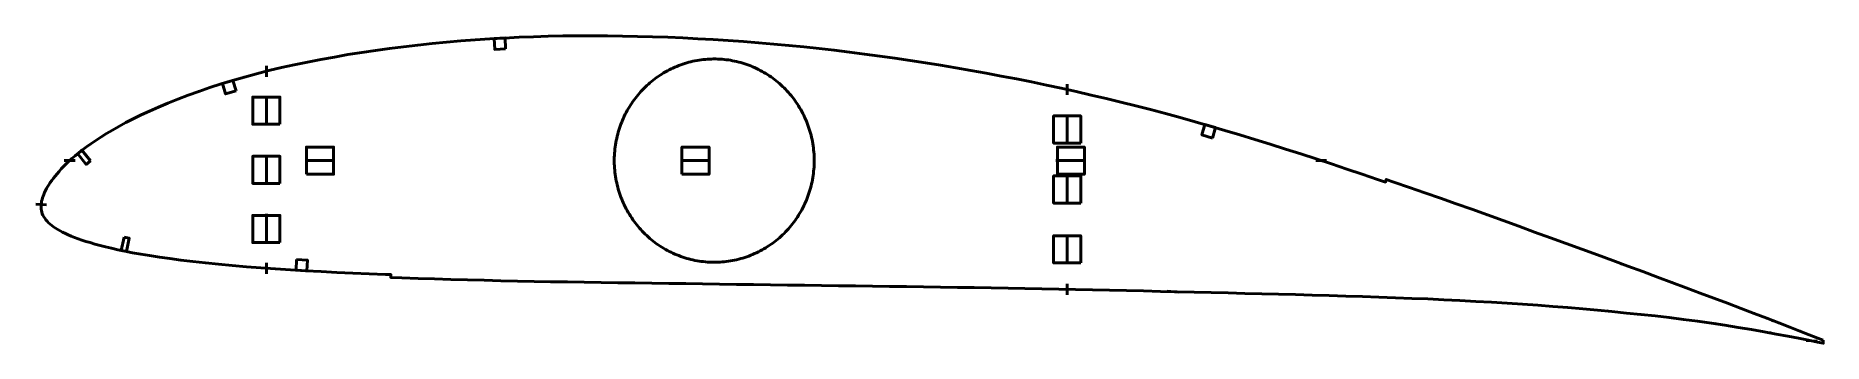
# Model space of a CAD drawing. Header units: metres. Extents: x -2 to 656, y 33 to 146.
import ezdxf

# ---------------------------------------------------------------- set-up
doc = ezdxf.new("R2010")
doc.units = ezdxf.units.M
doc.layers.add('Layer', color=1, linetype='Continuous', lineweight=50)

msp = doc.modelspace()

# ---------------------------------------------------------------- linework, layer by layer
at = {"layer": 'Layer'}
for p, q in [((82.5, 130.89), (82.5, 134.89)), ((247.5, 137.41), (247.5, 137.91)), ((377.5, 124.16), (377.5, 128.16)), ((82.5, 123.88), (82.5, 112.88)), ((377.5, 116.95), (377.5, 105.95)), ((12.06, 100), (8.06, 100)), ((82.5, 102.12), (82.5, 91.12)), ((107.77, 100), (96.77, 100)), ((210.67, 100), (210.17, 100)), ((246.09, 100), (235.09, 100)), ((284.33, 100), (284.83, 100)), ((384.4, 100), (373.4, 100)), ((469.11, 100), (473.11, 100)), ((377.5, 94.89), (377.5, 83.89)), ((1.53, 83.7), (-2.46, 84)), ((82.5, 80.36), (82.5, 69.36)), ((377.5, 72.83), (377.5, 61.83)), ((82.5, 62.35), (82.5, 58.35)), ((247.5, 62.59), (247.5, 62.09)), ((581.46, 62.14), (581.28, 61.67)), ((377.5, 54.62), (377.5, 50.62)), ((414.41, 51.93), (418.4, 51.62)), ((618.95, 48.18), (618.76, 47.72)), ((576.95, 45.06), (576.88, 44.56)), ((616.72, 40.43), (616.64, 39.93)), ((637.64, 41.05), (637.45, 40.59)), ((636.44, 37.09), (636.36, 36.6)), ((649.81, 33.81), (653.8, 33.51))]:
    msp.add_line(p, q, dxfattribs=at)
for points in [[(656, 33.9), (654.04, 34.7), (650.87, 35.92), (647.46, 37.28), (643.72, 38.73), (639.65, 40.28), (635.27, 41.95), (630.63, 43.73), (625.78, 45.58), (620.79, 47.49), (615.75, 49.39), (610.66, 51.27), (605.51, 53.22), (600.3, 55.19), (594.99, 57.16), (589.61, 59.16), (584.12, 61.16), (578.54, 63.21), (572.86, 65.29), (567.12, 67.39), (561.34, 69.5), (555.55, 71.61), (549.74, 73.72), (543.94, 75.83), (538.15, 77.92), (532.35, 80), (526.57, 82.08), (520.81, 84.13), (515.07, 86.16), (509.34, 88.17), (503.62, 90.16), (497.91, 92.13), (495.09, 93.1), (494.75, 92.11), (491.88, 93.08), (486.21, 95.01), (480.54, 96.9), (474.87, 98.77), (469.2, 100.62), (463.54, 102.45), (457.89, 104.26), (452.28, 106.04), (446.71, 107.77), (441.17, 109.47), (435.66, 111.12), (430.16, 112.73), (424.68, 114.29), (419.2, 115.82), (413.72, 117.31), (408.26, 118.76), (402.8, 120.17), (397.33, 121.54), (391.86, 122.86), (386.37, 124.15), (380.87, 125.41), (375.36, 126.63), (369.85, 127.81), (364.32, 128.96), (358.79, 130.06), (353.24, 131.13), (347.67, 132.17), (342.08, 133.17), (336.48, 134.14), (330.88, 135.08), (325.28, 135.98), (319.68, 136.85), (314.08, 137.68), (308.49, 138.47), (302.9, 139.22), (297.31, 139.94), (291.72, 140.61), (286.14, 141.25), (280.56, 141.84), (274.98, 142.4), (269.41, 142.91), (263.83, 143.39), (258.25, 143.82), (252.67, 144.21), (247.09, 144.57), (241.51, 144.88), (235.93, 145.16), (230.36, 145.39), (224.8, 145.59), (219.24, 145.74), (213.69, 145.85), (208.16, 145.92), (202.66, 145.95), (197.18, 145.94), (191.75, 145.88), (186.34, 145.77), (180.95, 145.61), (175.57, 145.39), (170.19, 145.13), (164.83, 144.82), (159.48, 144.46), (154.14, 144.05), (148.83, 143.59), (143.55, 143.09), (138.29, 142.53), (133.07, 141.93), (127.88, 141.28), (122.74, 140.57), (117.63, 139.81), (112.57, 139), (107.55, 138.13), (102.56, 137.21), (97.64, 136.25), (92.8, 135.26), (88.07, 134.22), (83.43, 133.12), (78.88, 131.97), (74.43, 130.77), (70.06, 129.52), (65.8, 128.21), (61.63, 126.87), (57.59, 125.48), (53.67, 124.06), (49.88, 122.61), (46.24, 121.15), (42.77, 119.7), (39.48, 118.24), (36.37, 116.81), (33.46, 115.38), (30.73, 113.98), (28.18, 112.6), (25.8, 111.25), (23.58, 109.94), (21.53, 108.67), (19.63, 107.43), (17.88, 106.24), (16.26, 105.08), (14.76, 103.95), (13.37, 102.85), (12.08, 101.78), (10.89, 100.75), (9.78, 99.75), (8.76, 98.78), (7.81, 97.83), (6.93, 96.92), (6.12, 96.03), (5.37, 95.16), (4.67, 94.31), (4.03, 93.49), (3.44, 92.69), (2.89, 91.89), (2.38, 91.12), (1.92, 90.39), (1.51, 89.68), (1.14, 88.95), (0.79, 88.24), (0.49, 87.58), (0.24, 86.94), (0.03, 86.29), (-0.15, 85.64), (-0.29, 85.02), (-0.4, 84.42), (-0.47, 83.81), (-0.51, 83.26), (-0.51, 82.71), (-0.47, 82.16), (-0.38, 81.6), (-0.23, 81.03), (-0.04, 80.46), (0.2, 79.9), (0.49, 79.34), (0.84, 78.79), (1.25, 78.24), (1.72, 77.7), (2.24, 77.16), (2.81, 76.63), (3.44, 76.12), (4.11, 75.61), (4.85, 75.12), (5.65, 74.63), (6.51, 74.16), (7.44, 73.68), (8.44, 73.21), (9.5, 72.73), (10.64, 72.25), (11.85, 71.76), (13.15, 71.27), (14.53, 70.78), (16.02, 70.29), (17.62, 69.8), (19.36, 69.29), (21.23, 68.78), (23.25, 68.26), (25.44, 67.72), (27.8, 67.18), (30.37, 66.64), (33.16, 66.1), (36.19, 65.57), (39.5, 65.03), (43.07, 64.48), (46.91, 63.94), (51.02, 63.4), (55.39, 62.88), (60.02, 62.37), (64.88, 61.88), (69.95, 61.4), (75.15, 60.94), (80.46, 60.5), (85.85, 60.11), (91.35, 59.75), (96.97, 59.44), (102.69, 59.14), (108.5, 58.86), (114.38, 58.6), (120.34, 58.36), (126.35, 58.13), (128.37, 58.05), (128.33, 57.01), (132.36, 56.85), (138.41, 56.64), (144.45, 56.44), (150.51, 56.26), (156.61, 56.1), (162.73, 55.95), (168.86, 55.8), (174.98, 55.67), (181.1, 55.54), (187.23, 55.44), (193.39, 55.35), (199.58, 55.26), (205.78, 55.17), (211.99, 55.07), (218.22, 54.98), (224.46, 54.9), (230.71, 54.81), (236.97, 54.73), (243.23, 54.64), (249.49, 54.55), (255.75, 54.46), (262, 54.37), (268.25, 54.28), (274.51, 54.2), (280.77, 54.12), (287.03, 54.03), (293.29, 53.94), (299.55, 53.85), (305.81, 53.77), (312.07, 53.69), (318.32, 53.61), (324.57, 53.53), (330.82, 53.44), (337.06, 53.35), (343.29, 53.26), (349.53, 53.16), (355.75, 53.05), (361.97, 52.94), (368.19, 52.82), (374.4, 52.69), (380.63, 52.55), (386.87, 52.41), (393.12, 52.28), (399.37, 52.14), (405.61, 52.01), (411.86, 51.88), (418.1, 51.73), (424.34, 51.59), (430.58, 51.44), (436.81, 51.3), (443.03, 51.15), (449.23, 51), (455.43, 50.84), (461.62, 50.67), (467.82, 50.49), (474.01, 50.32), (480.18, 50.14), (486.3, 49.95), (492.37, 49.75), (498.42, 49.53), (504.44, 49.3), (510.41, 49.07), (516.31, 48.8), (522.18, 48.51), (528.03, 48.18), (533.86, 47.84), (539.64, 47.51), (545.31, 47.18), (550.87, 46.79), (556.41, 46.34), (561.95, 45.88), (567.43, 45.44), (572.84, 44.97), (578.22, 44.43), (583.58, 43.9), (588.89, 43.39), (594.13, 42.86), (599.33, 42.23), (604.57, 41.56), (609.78, 40.89), (614.86, 40.21), (619.83, 39.44), (624.76, 38.62), (629.61, 37.79), (634.29, 36.98), (638.75, 36.17), (642.96, 35.37), (646.91, 34.62), (650.59, 33.9), (653.97, 33.23), (656.06, 32.79)], [(284.33, 100), (284.32, 100.79), (284.29, 101.57), (284.25, 102.36), (284.2, 103.14), (284.12, 103.92), (284.03, 104.7), (283.93, 105.48), (283.81, 106.26), (283.67, 107.03), (283.52, 107.8), (283.35, 108.57), (283.16, 109.33), (282.96, 110.09), (282.74, 110.85), (282.51, 111.6), (282.26, 112.34), (282, 113.08), (281.72, 113.82), (281.43, 114.54), (281.12, 115.27), (280.8, 115.98), (280.46, 116.69), (280.11, 117.39), (279.74, 118.08), (279.36, 118.76), (278.96, 119.44), (278.56, 120.11), (278.13, 120.77), (277.7, 121.42), (277.25, 122.05), (276.78, 122.69), (276.31, 123.31), (275.82, 123.92), (275.32, 124.51), (274.81, 125.1), (274.28, 125.68), (273.74, 126.25), (273.2, 126.8), (272.64, 127.34), (272.06, 127.87), (271.48, 128.39), (270.89, 128.9), (270.29, 129.39), (269.67, 129.87), (269.05, 130.34), (268.42, 130.79), (267.78, 131.23), (267.13, 131.66), (266.47, 132.07), (265.8, 132.47), (265.13, 132.85), (264.44, 133.22), (263.75, 133.57), (263.05, 133.91), (262.35, 134.24), (261.64, 134.55), (260.92, 134.84), (260.2, 135.12), (259.47, 135.38), (258.73, 135.63), (257.99, 135.86), (257.25, 136.08), (256.5, 136.28), (255.75, 136.46), (254.99, 136.63), (254.23, 136.78), (253.47, 136.92), (252.71, 137.04), (251.94, 137.14), (251.17, 137.23), (250.4, 137.3), (249.63, 137.35), (248.85, 137.39), (248.08, 137.41), (247.31, 137.41), (246.53, 137.4), (245.76, 137.37), (244.99, 137.33), (244.22, 137.26), (243.45, 137.19), (242.68, 137.09), (241.91, 136.98), (241.15, 136.85), (240.39, 136.71), (239.63, 136.55), (238.87, 136.37), (238.12, 136.18), (237.38, 135.97), (236.64, 135.75), (235.9, 135.51), (235.17, 135.25), (234.44, 134.98), (233.72, 134.7), (233.01, 134.39), (232.3, 134.08), (231.6, 133.75), (230.9, 133.4), (230.22, 133.04), (229.54, 132.66), (228.86, 132.27), (228.2, 131.86), (227.55, 131.45), (226.9, 131.01), (226.26, 130.57), (225.64, 130.11), (225.02, 129.63), (224.41, 129.15), (223.81, 128.65), (223.22, 128.13), (222.65, 127.61), (222.08, 127.07), (221.53, 126.53), (220.99, 125.96), (220.45, 125.39), (219.94, 124.81), (219.43, 124.22), (218.93, 123.61), (218.45, 123), (217.98, 122.37), (217.53, 121.74), (217.08, 121.09), (216.65, 120.44), (216.24, 119.77), (215.84, 119.1), (215.45, 118.42), (215.07, 117.73), (214.71, 117.04), (214.37, 116.33), (214.04, 115.62), (213.72, 114.91), (213.42, 114.18), (213.14, 113.45), (212.87, 112.71), (212.61, 111.97), (212.37, 111.22), (212.15, 110.47), (211.94, 109.72), (211.74, 108.95), (211.57, 108.19), (211.41, 107.42), (211.26, 106.65), (211.13, 105.87), (211.02, 105.09), (210.92, 104.31), (210.84, 103.53), (210.77, 102.75), (210.72, 101.96), (210.69, 101.18), (210.68, 100.39), (210.68, 99.61), (210.69, 98.82), (210.72, 98.04), (210.77, 97.25), (210.84, 96.47), (210.92, 95.69), (211.02, 94.91), (211.13, 94.13), (211.26, 93.35), (211.41, 92.58), (211.57, 91.81), (211.74, 91.05), (211.94, 90.28), (212.15, 89.53), (212.37, 88.78), (212.61, 88.03), (212.87, 87.29), (213.14, 86.55), (213.42, 85.82), (213.72, 85.09), (214.04, 84.38), (214.37, 83.67), (214.71, 82.96), (215.07, 82.27), (215.45, 81.58), (215.84, 80.9), (216.24, 80.23), (216.65, 79.56), (217.08, 78.91), (217.53, 78.26), (217.98, 77.63), (218.45, 77), (218.93, 76.39), (219.43, 75.78), (219.94, 75.19), (220.45, 74.61), (220.99, 74.04), (221.53, 73.47), (222.08, 72.93), (222.65, 72.39), (223.22, 71.87), (223.81, 71.35), (224.41, 70.85), (225.02, 70.37), (225.64, 69.89), (226.26, 69.43), (226.9, 68.99), (227.55, 68.55), (228.2, 68.14), (228.86, 67.73), (229.54, 67.34), (230.22, 66.96), (230.9, 66.6), (231.6, 66.25), (232.3, 65.92), (233.01, 65.61), (233.72, 65.3), (234.44, 65.02), (235.17, 64.75), (235.9, 64.49), (236.64, 64.25), (237.38, 64.03), (238.12, 63.82), (238.87, 63.63), (239.63, 63.45), (240.39, 63.29), (241.15, 63.15), (241.91, 63.02), (242.68, 62.91), (243.45, 62.81), (244.22, 62.74), (244.99, 62.67), (245.76, 62.63), (246.53, 62.6), (247.31, 62.59), (248.08, 62.59), (248.85, 62.61), (249.63, 62.65), (250.4, 62.7), (251.17, 62.77), (251.94, 62.86), (252.71, 62.96), (253.47, 63.08), (254.23, 63.22), (254.99, 63.37), (255.75, 63.54), (256.5, 63.72), (257.25, 63.92), (257.99, 64.14), (258.73, 64.37), (259.47, 64.62), (260.2, 64.88), (260.92, 65.16), (261.64, 65.45), (262.35, 65.76), (263.05, 66.09), (263.75, 66.43), (264.44, 66.78), (265.13, 67.15), (265.8, 67.53), (266.47, 67.93), (267.13, 68.34), (267.78, 68.77), (268.42, 69.21), (269.05, 69.66), (269.67, 70.13), (270.29, 70.61), (270.89, 71.1), (271.48, 71.61), (272.06, 72.13), (272.64, 72.66), (273.2, 73.2), (273.74, 73.75), (274.28, 74.32), (274.81, 74.9), (275.32, 75.49), (275.82, 76.08), (276.31, 76.69), (276.78, 77.31), (277.25, 77.95), (277.7, 78.58), (278.13, 79.23), (278.56, 79.89), (278.96, 80.56), (279.36, 81.24), (279.74, 81.92), (280.11, 82.61), (280.46, 83.31), (280.8, 84.02), (281.12, 84.73), (281.43, 85.46), (281.72, 86.18), (282, 86.92), (282.26, 87.66), (282.51, 88.4), (282.74, 89.15), (282.96, 89.91), (283.16, 90.67), (283.35, 91.43), (283.52, 92.2), (283.67, 92.97), (283.81, 93.74), (283.93, 94.52), (284.03, 95.3), (284.12, 96.08), (284.2, 96.86), (284.25, 97.64), (284.29, 98.43), (284.32, 99.21), (284.33, 100)]]:
    msp.add_lwpolyline(points, close=True, dxfattribs=at)
for points in [[(170.65, 141.15), (166.66, 140.92), (166.43, 144.91), (170.42, 145.14), (170.65, 141.15)], [(71.32, 125.72), (67.5, 124.55), (66.33, 128.38), (70.15, 129.54), (71.32, 125.72)], [(87.5, 113.38), (77.5, 113.38), (77.5, 123.38), (87.5, 123.38), (87.5, 113.38)], [(382.5, 106.45), (372.5, 106.45), (372.5, 116.45), (382.5, 116.45), (382.5, 106.45)], [(431, 108.31), (427.16, 109.44), (428.28, 113.28), (432.12, 112.15), (431, 108.31)], [(17.66, 99.87), (16.09, 98.63), (12.99, 102.55), (14.56, 103.79), (17.66, 99.87)], [(87.5, 91.62), (77.5, 91.62), (77.5, 101.62), (87.5, 101.62), (87.5, 91.62)], [(97.27, 95), (97.27, 105), (107.27, 105), (107.27, 95), (97.27, 95)], [(235.59, 95), (235.59, 105), (245.59, 105), (245.59, 95), (235.59, 95)], [(373.9, 95), (373.9, 105), (383.9, 105), (383.9, 95), (373.9, 95)], [(382.5, 84.39), (372.5, 84.39), (372.5, 94.39), (382.5, 94.39), (382.5, 84.39)], [(87.5, 69.86), (77.5, 69.86), (77.5, 79.86), (87.5, 79.86), (87.5, 69.86)], [(30.05, 71.82), (32.01, 71.41), (30.98, 66.51), (29.02, 66.93), (30.05, 71.82)], [(382.5, 62.33), (372.5, 62.33), (372.5, 72.33), (382.5, 72.33), (382.5, 62.33)], [(93.65, 63.63), (97.64, 63.4), (97.41, 59.41), (93.42, 59.64), (93.65, 63.63)]]:
    msp.add_lwpolyline(points, dxfattribs=at)

doc.saveas('drawing.dxf')
